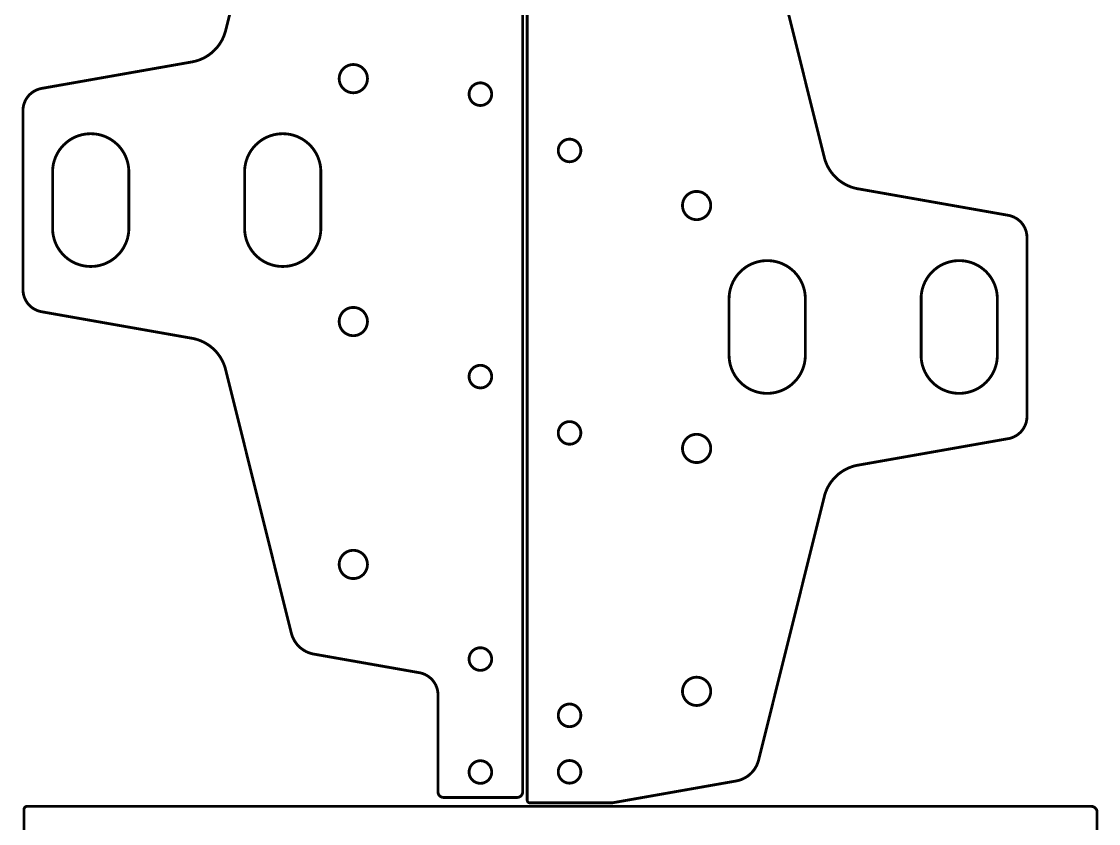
# Model space of a CAD drawing. Extents: x 0 to 1251, y 0 to 2501.
# Drawn here: x 0 to 381.4, y 1932.9 to 2216.9 of the extents above; entities that cross this region are included whole.
import ezdxf

# ---------------------------------------------------------------- set-up
doc = ezdxf.new("R2010")
doc.units = 0
doc.layers.get('0').update_dxf_attribs({"linetype": 'CONTINUOUS'})

msp = doc.modelspace()

# ---------------------------------------------------------------- linework, layer by layer
at = {"color": 0, "const_width": 1}
for points in [[(177.5, 2321.14), (177.5, 1944.14)], [(261.04, 2262.03), (284.29, 2168.78), (284.324, 2168.64), (284.431, 2168.25), (284.59, 2167.74), (284.768, 2167.22), (284.964, 2166.72), (285.176, 2166.22), (285.407, 2165.74), (285.656, 2165.26), (285.921, 2164.79), (286.201, 2164.33), (286.499, 2163.89), (286.813, 2163.44), (287.143, 2163.01), (287.487, 2162.61), (287.849, 2162.21), (288.224, 2161.81), (288.515, 2161.53), (288.615, 2161.43), (288.714, 2161.35), (289.018, 2161.07), (289.433, 2160.72), (289.861, 2160.39), (290.299, 2160.08), (290.747, 2159.78), (291.207, 2159.5), (291.675, 2159.24), (292.151, 2158.99), (292.638, 2158.75), (293.132, 2158.54), (293.633, 2158.33), (294.142, 2158.17), (294.657, 2158), (295.179, 2157.86), (295.707, 2157.74), (296.106, 2157.65), (296.24, 2157.64), (349.468, 2148.25), (349.64, 2148.22), (350.154, 2148.1), (350.819, 2147.89), (351.463, 2147.61), (352.079, 2147.29), (352.665, 2146.93), (353.217, 2146.5), (353.732, 2146.03), (354.094, 2145.64), (354.207, 2145.51), (354.319, 2145.38), (354.635, 2144.96), (355.01, 2144.36), (355.331, 2143.75), (355.596, 2143.11), (355.806, 2142.44), (355.957, 2141.76), (356.049, 2141.07), (356.079, 2140.54), (356.079, 2140.38), (356.079, 2077.06), (356.079, 2076.89), (356.049, 2076.36), (355.957, 2075.67), (355.806, 2074.99), (355.596, 2074.32), (355.331, 2073.68), (355.01, 2073.07), (354.635, 2072.47), (354.319, 2072.06), (354.207, 2071.92), (354.094, 2071.78), (353.732, 2071.4), (353.217, 2070.93), (352.665, 2070.5), (352.079, 2070.13), (351.463, 2069.81), (350.819, 2069.54), (350.154, 2069.33), (349.64, 2069.21), (349.468, 2069.18), (296.24, 2059.79), (296.106, 2059.78), (295.707, 2059.69), (295.179, 2059.57), (294.657, 2059.43), (294.142, 2059.26), (293.633, 2059.08), (293.132, 2058.89), (292.638, 2058.68), (292.151, 2058.44), (291.675, 2058.19), (291.207, 2057.93), (290.747, 2057.65), (290.299, 2057.35), (289.861, 2057.04), (289.433, 2056.71), (289.018, 2056.36), (288.714, 2056.08), (288.615, 2056), (288.515, 2055.9), (288.224, 2055.61), (287.849, 2055.22), (287.487, 2054.82), (287.143, 2054.4), (286.813, 2053.99), (286.499, 2053.54), (286.201, 2053.1), (285.921, 2052.64), (285.656, 2052.17), (285.407, 2051.69), (285.176, 2051.21), (284.964, 2050.71), (284.768, 2050.21), (284.59, 2049.69), (284.431, 2049.18), (284.324, 2048.78), (284.29, 2048.65), (261.04, 1955.4), (260.996, 1955.22), (260.84, 1954.71), (260.59, 1954.03), (260.294, 1953.38), (259.953, 1952.75), (259.567, 1952.14), (259.138, 1951.57), (258.668, 1951.01), (258.289, 1950.63), (258.157, 1950.5), (258.025, 1950.39), (257.611, 1950.03), (257.033, 1949.6), (256.429, 1949.21), (255.799, 1948.88), (255.146, 1948.57), (254.472, 1948.32), (253.781, 1948.13), (253.251, 1948), (253.074, 1947.97), (209.079, 1940.21), (180.079, 1940.21), (180.029, 1940.21), (179.883, 1940.24), (179.696, 1940.29), (179.524, 1940.38), (179.407, 1940.47), (179.372, 1940.5), (179.337, 1940.54), (179.247, 1940.65), (179.156, 1940.83), (179.099, 1941.01), (179.079, 1941.17), (179.079, 1941.21), (179.079, 2318.21)], [(177.483, 1944.14), (177.483, 1944.08), (177.474, 1943.93), (177.443, 1943.74), (177.393, 1943.54), (177.326, 1943.36), (177.242, 1943.18), (177.142, 1943.03), (177.026, 1942.86), (176.897, 1942.72), (176.756, 1942.6), (176.601, 1942.49), (176.436, 1942.38), (176.263, 1942.29), (176.078, 1942.24), (175.886, 1942.18), (175.688, 1942.15), (175.535, 1942.14), (175.483, 1942.14), (149.483, 1942.14), (149.435, 1942.14), (149.286, 1942.15), (149.092, 1942.18), (148.901, 1942.22), (148.718, 1942.29), (148.542, 1942.38), (148.374, 1942.47), (148.215, 1942.6), (148.104, 1942.69), (148.069, 1942.72), (148.035, 1942.76), (147.936, 1942.88), (147.819, 1943.03), (147.719, 1943.19), (147.636, 1943.38), (147.569, 1943.56), (147.522, 1943.75), (147.493, 1943.94), (147.483, 1944.1), (147.483, 1944.14), (147.497, 1978.43), (147.497, 1978.6), (147.467, 1979.13), (147.375, 1979.82), (147.225, 1980.5), (147.015, 1981.17), (146.75, 1981.81), (146.429, 1982.42), (146.054, 1983.01), (145.74, 1983.43), (145.626, 1983.57), (145.514, 1983.71), (145.153, 1984.08), (144.638, 1984.56), (144.085, 1984.99), (143.499, 1985.36), (142.882, 1985.68), (142.239, 1985.94), (141.572, 1986.15), (141.06, 1986.28), (140.888, 1986.31), (103.505, 1992.9), (103.328, 1992.93), (102.798, 1993.06), (102.107, 1993.25), (101.433, 1993.5), (100.78, 1993.79), (100.15, 1994.14), (99.5449, 1994.53), (98.9682, 1994.96), (98.554, 1995.31), (98.4219, 1995.43), (98.2897, 1995.56), (97.9112, 1995.94), (97.4407, 1996.49), (97.0117, 1997.07), (96.6256, 1997.67), (96.2838, 1998.31), (95.9879, 1998.96), (95.739, 1999.63), (95.5826, 2000.15), (95.5389, 2000.33), (72.2888, 2093.58), (72.2558, 2093.71), (72.1478, 2094.1), (71.9883, 2094.63), (71.8108, 2095.13), (71.6153, 2095.64), (71.4019, 2096.13), (71.1713, 2096.61), (70.9233, 2097.1), (70.6588, 2097.56), (70.3772, 2098.03), (70.0796, 2098.47), (69.7657, 2098.9), (69.436, 2099.33), (69.0907, 2099.75), (68.7301, 2100.15), (68.3546, 2100.54), (68.0635, 2100.83), (67.9643, 2100.92), (67.865, 2101.01), (67.5604, 2101.28), (67.1449, 2101.63), (66.7178, 2101.96), (66.2796, 2102.28), (65.8311, 2102.57), (65.3725, 2102.86), (64.9044, 2103.13), (64.4272, 2103.38), (63.9414, 2103.61), (63.4474, 2103.82), (62.9458, 2104.01), (62.4369, 2104.19), (61.9214, 2104.35), (61.3996, 2104.5), (60.8719, 2104.61), (60.4726, 2104.69), (60.339, 2104.72), (7.1108, 2114.11), (6.938, 2114.14), (6.425, 2114.26), (5.7589, 2114.47), (5.1161, 2114.74), (4.5, 2115.06), (3.914, 2115.43), (3.3617, 2115.85), (2.8464, 2116.32), (2.4844, 2116.71), (2.3716, 2116.85), (2.2588, 2116.97), (1.9441, 2117.4), (1.5691, 2117.99), (1.2481, 2118.61), (0.9824, 2119.25), (0.7734, 2119.92), (0.6224, 2120.6), (0.5308, 2121.28), (0.5, 2121.81), (0.5, 2121.99), (0.5, 2185.29), (0.5, 2185.47), (0.5308, 2186), (0.6224, 2186.69), (0.7734, 2187.38), (0.9824, 2188.03), (1.2481, 2188.67), (1.5691, 2189.29), (1.9441, 2189.88), (2.2588, 2190.31), (2.3716, 2190.43), (2.4844, 2190.57), (2.8464, 2190.96), (3.3617, 2191.43), (3.914, 2191.85), (4.5, 2192.22), (5.1161, 2192.54), (5.7589, 2192.81), (6.425, 2193.03), (6.938, 2193.14), (7.1108, 2193.18), (60.339, 2202.56), (60.4726, 2202.58), (60.8719, 2202.67), (61.3996, 2202.79), (61.9214, 2202.93), (62.4369, 2203.08), (62.9458, 2203.26), (63.4474, 2203.46), (63.9414, 2203.68), (64.4272, 2203.9), (64.9044, 2204.15), (65.3725, 2204.42), (65.8311, 2204.71), (66.2796, 2205), (66.7178, 2205.32), (67.1449, 2205.65), (67.5604, 2206), (67.865, 2206.26), (67.9643, 2206.36), (68.0635, 2206.46), (68.3546, 2206.74), (68.7301, 2207.13), (69.0907, 2207.53), (69.436, 2207.94), (69.7657, 2208.38), (70.0796, 2208.81), (70.3772, 2209.26), (70.6588, 2209.72), (70.9233, 2210.18), (71.1713, 2210.67), (71.4019, 2211.15), (71.6153, 2211.65), (71.8108, 2212.15), (71.9883, 2212.67), (72.1478, 2213.18), (72.2558, 2213.57), (72.2888, 2213.71), (95.5389, 2306.96)], [(0.8926, 1908.99), (0.8926, 1937.99), (0.8926, 1938.03), (0.9119, 1938.18), (0.9686, 1938.36), (1.0606, 1938.54), (1.1508, 1938.65), (1.1854, 1938.69), (1.2201, 1938.72), (1.3377, 1938.82), (1.5099, 1938.9), (1.6966, 1938.96), (1.8435, 1938.99), (1.8926, 1938.99), (378.893, 1938.99)], [(378.893, 1938.97), (378.944, 1938.97), (379.097, 1938.96), (379.296, 1938.93), (379.487, 1938.88), (379.672, 1938.81), (379.846, 1938.72), (380.011, 1938.63), (380.165, 1938.51), (380.307, 1938.38), (380.436, 1938.24), (380.551, 1938.08), (380.651, 1937.92), (380.736, 1937.75), (380.803, 1937.56), (380.851, 1937.38), (380.882, 1937.17), (380.893, 1937.01), (380.893, 1936.97), (380.893, 1910.97)]]:
    msp.add_lwpolyline(points, dxfattribs=at)
for points in [[(122.5, 2196.64), (122.5, 2196.51), (122.474, 2196.13), (122.398, 2195.64), (122.275, 2195.15), (122.107, 2194.69), (121.897, 2194.26), (121.646, 2193.85), (121.358, 2193.46), (121.036, 2193.11), (120.68, 2192.78), (120.296, 2192.5), (119.883, 2192.25), (119.446, 2192.03), (118.987, 2191.86), (118.508, 2191.74), (118.011, 2191.67), (117.628, 2191.64), (117.5, 2191.64), (117.372, 2191.64), (116.989, 2191.67), (116.492, 2191.74), (116.013, 2191.86), (115.554, 2192.03), (115.117, 2192.25), (114.704, 2192.5), (114.319, 2192.78), (113.964, 2193.11), (113.642, 2193.46), (113.354, 2193.85), (113.103, 2194.26), (112.893, 2194.69), (112.725, 2195.15), (112.602, 2195.64), (112.526, 2196.13), (112.5, 2196.51), (112.5, 2196.64), (112.5, 2196.76), (112.526, 2197.15), (112.602, 2197.65), (112.725, 2198.13), (112.893, 2198.58), (113.103, 2199.03), (113.354, 2199.43), (113.642, 2199.82), (113.964, 2200.18), (114.319, 2200.5), (114.704, 2200.79), (115.117, 2201.04), (115.554, 2201.25), (116.013, 2201.42), (116.492, 2201.54), (116.989, 2201.61), (117.372, 2201.64), (117.5, 2201.64), (117.628, 2201.64), (118.011, 2201.61), (118.508, 2201.54), (118.987, 2201.42), (119.446, 2201.25), (119.883, 2201.04), (120.296, 2200.79), (120.68, 2200.5), (121.036, 2200.18), (121.358, 2199.82), (121.646, 2199.43), (121.897, 2199.03), (122.107, 2198.58), (122.275, 2198.13), (122.398, 2197.65), (122.474, 2197.15), (122.5, 2196.76), (122.5, 2196.64)], [(166.5, 2191.14), (166.5, 2191.04), (166.479, 2190.74), (166.418, 2190.33), (166.321, 2189.94), (166.186, 2189.58), (166.017, 2189.24), (165.817, 2188.9), (165.586, 2188.6), (165.328, 2188.31), (165.044, 2188.06), (164.736, 2187.82), (164.407, 2187.63), (164.057, 2187.46), (163.689, 2187.32), (163.306, 2187.22), (162.908, 2187.17), (162.603, 2187.14), (162.5, 2187.14), (162.397, 2187.14), (162.092, 2187.17), (161.694, 2187.22), (161.311, 2187.32), (160.943, 2187.46), (160.593, 2187.63), (160.264, 2187.82), (159.956, 2188.06), (159.672, 2188.31), (159.414, 2188.6), (159.183, 2188.9), (158.983, 2189.24), (158.814, 2189.58), (158.679, 2189.94), (158.581, 2190.33), (158.521, 2190.74), (158.5, 2191.04), (158.5, 2191.14), (158.5, 2191.24), (158.521, 2191.56), (158.581, 2191.94), (158.679, 2192.33), (158.814, 2192.69), (158.983, 2193.04), (159.183, 2193.38), (159.414, 2193.68), (159.672, 2193.97), (159.956, 2194.22), (160.264, 2194.46), (160.593, 2194.65), (160.943, 2194.82), (161.311, 2194.96), (161.694, 2195.06), (162.092, 2195.13), (162.397, 2195.14), (162.5, 2195.14), (162.603, 2195.14), (162.908, 2195.13), (163.306, 2195.06), (163.689, 2194.96), (164.057, 2194.82), (164.407, 2194.65), (164.736, 2194.46), (165.044, 2194.22), (165.328, 2193.97), (165.586, 2193.68), (165.817, 2193.38), (166.017, 2193.04), (166.186, 2192.69), (166.321, 2192.33), (166.418, 2191.94), (166.479, 2191.56), (166.5, 2191.24), (166.5, 2191.14)], [(11, 2163.64), (11, 2163.86), (11.0299, 2164.54), (11.1187, 2165.43), (11.265, 2166.31), (11.4673, 2167.17), (11.7242, 2168), (12.0344, 2168.82), (12.3963, 2169.63), (12.8087, 2170.39), (13.2699, 2171.14), (13.7787, 2171.85), (14.3336, 2172.53), (14.9332, 2173.17), (15.576, 2173.76), (16.2607, 2174.33), (16.9858, 2174.86), (17.5553, 2175.22), (17.75, 2175.33), (17.9447, 2175.44), (18.544, 2175.75), (19.3579, 2176.13), (20.1889, 2176.43), (21.0342, 2176.69), (21.8907, 2176.89), (22.7557, 2177.03), (23.6264, 2177.11), (24.5, 2177.14), (25.3735, 2177.11), (26.2443, 2177.03), (27.1093, 2176.89), (27.9658, 2176.69), (28.811, 2176.43), (29.6419, 2176.13), (30.4558, 2175.75), (31.0551, 2175.44), (31.25, 2175.33), (31.4447, 2175.22), (32.0142, 2174.86), (32.7393, 2174.33), (33.4239, 2173.76), (34.0668, 2173.17), (34.6664, 2172.53), (35.2212, 2171.85), (35.73, 2171.14), (36.1913, 2170.39), (36.6036, 2169.63), (36.9656, 2168.82), (37.2757, 2168), (37.5326, 2167.17), (37.735, 2166.31), (37.8812, 2165.43), (37.97, 2164.54), (38, 2163.86), (38, 2163.64), (38, 2143.64), (38, 2143.42), (37.97, 2142.74), (37.8812, 2141.85), (37.735, 2140.97), (37.5326, 2140.11), (37.2757, 2139.28), (36.9656, 2138.46), (36.6036, 2137.67), (36.1913, 2136.89), (35.73, 2136.15), (35.2212, 2135.43), (34.6664, 2134.76), (34.0668, 2134.11), (33.4239, 2133.51), (32.7393, 2132.94), (32.0142, 2132.43), (31.4447, 2132.06), (31.25, 2131.94), (31.0551, 2131.83), (30.4558, 2131.53), (29.6419, 2131.15), (28.811, 2130.85), (27.9658, 2130.6), (27.1093, 2130.39), (26.2443, 2130.25), (25.3735, 2130.17), (24.5, 2130.14), (23.6264, 2130.17), (22.7557, 2130.25), (21.8907, 2130.39), (21.0342, 2130.6), (20.1889, 2130.85), (19.3579, 2131.15), (18.544, 2131.53), (17.9447, 2131.83), (17.75, 2131.94), (17.5553, 2132.06), (16.9858, 2132.43), (16.2607, 2132.94), (15.576, 2133.51), (14.9332, 2134.11), (14.3336, 2134.76), (13.7787, 2135.43), (13.2699, 2136.15), (12.8087, 2136.89), (12.3963, 2137.67), (12.0344, 2138.46), (11.7242, 2139.28), (11.4673, 2140.11), (11.265, 2140.97), (11.1187, 2141.85), (11.0299, 2142.74), (11, 2143.42), (11, 2143.64), (11, 2163.64)], [(106, 2163.64), (106, 2163.86), (105.97, 2164.54), (105.881, 2165.43), (105.735, 2166.31), (105.533, 2167.17), (105.276, 2168), (104.966, 2168.82), (104.604, 2169.63), (104.191, 2170.39), (103.73, 2171.14), (103.221, 2171.85), (102.666, 2172.53), (102.067, 2173.17), (101.424, 2173.76), (100.739, 2174.33), (100.014, 2174.86), (99.4447, 2175.22), (99.25, 2175.33), (99.0551, 2175.44), (98.4558, 2175.75), (97.6419, 2176.13), (96.811, 2176.43), (95.9658, 2176.69), (95.1093, 2176.89), (94.2443, 2177.03), (93.3735, 2177.11), (92.5, 2177.14), (91.6264, 2177.11), (90.7557, 2177.03), (89.8907, 2176.89), (89.0342, 2176.69), (88.1889, 2176.43), (87.3579, 2176.13), (86.544, 2175.75), (85.9447, 2175.44), (85.75, 2175.33), (85.5553, 2175.22), (84.9858, 2174.86), (84.2607, 2174.33), (83.576, 2173.76), (82.9332, 2173.17), (82.3336, 2172.53), (81.7786, 2171.85), (81.2699, 2171.14), (80.8086, 2170.39), (80.3964, 2169.63), (80.0344, 2168.82), (79.7242, 2168), (79.4672, 2167.17), (79.265, 2166.31), (79.1187, 2165.43), (79.0299, 2164.54), (79, 2163.86), (79, 2163.64), (79, 2143.64), (79, 2143.42), (79.0299, 2142.74), (79.1187, 2141.85), (79.265, 2140.97), (79.4672, 2140.11), (79.7242, 2139.28), (80.0344, 2138.46), (80.3964, 2137.67), (80.8086, 2136.89), (81.2699, 2136.15), (81.7786, 2135.43), (82.3336, 2134.76), (82.9332, 2134.11), (83.576, 2133.51), (84.2607, 2132.94), (84.9858, 2132.43), (85.5553, 2132.06), (85.75, 2131.94), (85.9447, 2131.83), (86.544, 2131.53), (87.3579, 2131.15), (88.1889, 2130.85), (89.0342, 2130.6), (89.8907, 2130.39), (90.7557, 2130.25), (91.6264, 2130.17), (92.5, 2130.14), (93.3735, 2130.17), (94.2443, 2130.25), (95.1093, 2130.39), (95.9658, 2130.6), (96.811, 2130.85), (97.6419, 2131.15), (98.4558, 2131.53), (99.0551, 2131.83), (99.25, 2131.94), (99.4447, 2132.06), (100.014, 2132.43), (100.739, 2132.94), (101.424, 2133.51), (102.067, 2134.11), (102.666, 2134.76), (103.221, 2135.43), (103.73, 2136.15), (104.191, 2136.89), (104.604, 2137.67), (104.966, 2138.46), (105.276, 2139.28), (105.533, 2140.11), (105.735, 2140.97), (105.881, 2141.85), (105.97, 2142.74), (106, 2143.42), (106, 2143.64), (106, 2163.64)], [(198.079, 2171.21), (198.079, 2171.11), (198.058, 2170.81), (197.997, 2170.4), (197.899, 2170.03), (197.764, 2169.65), (197.596, 2169.31), (197.396, 2168.97), (197.165, 2168.67), (196.907, 2168.39), (196.624, 2168.13), (196.315, 2167.9), (195.986, 2167.69), (195.636, 2167.53), (195.268, 2167.39), (194.885, 2167.29), (194.487, 2167.24), (194.181, 2167.21), (194.079, 2167.21), (193.976, 2167.21), (193.669, 2167.24), (193.272, 2167.29), (192.889, 2167.39), (192.522, 2167.53), (192.172, 2167.69), (191.842, 2167.9), (191.535, 2168.13), (191.25, 2168.39), (190.992, 2168.67), (190.763, 2168.97), (190.561, 2169.31), (190.393, 2169.65), (190.258, 2170.03), (190.16, 2170.4), (190.1, 2170.81), (190.079, 2171.11), (190.079, 2171.21), (190.079, 2171.32), (190.1, 2171.63), (190.16, 2172.01), (190.258, 2172.4), (190.393, 2172.78), (190.561, 2173.13), (190.763, 2173.44), (190.992, 2173.76), (191.25, 2174.04), (191.535, 2174.31), (191.842, 2174.53), (192.172, 2174.74), (192.522, 2174.9), (192.889, 2175.03), (193.272, 2175.14), (193.669, 2175.19), (193.976, 2175.21), (194.079, 2175.21), (194.181, 2175.21), (194.487, 2175.19), (194.885, 2175.14), (195.268, 2175.03), (195.636, 2174.9), (195.986, 2174.74), (196.315, 2174.53), (196.624, 2174.31), (196.907, 2174.04), (197.165, 2173.76), (197.396, 2173.44), (197.596, 2173.13), (197.764, 2172.78), (197.899, 2172.4), (197.997, 2172.01), (198.058, 2171.63), (198.079, 2171.32), (198.079, 2171.21)], [(244.079, 2151.71), (244.079, 2151.58), (244.053, 2151.21), (243.978, 2150.71), (243.854, 2150.22), (243.686, 2149.76), (243.475, 2149.33), (243.225, 2148.92), (242.938, 2148.53), (242.614, 2148.18), (242.26, 2147.86), (241.875, 2147.57), (241.463, 2147.32), (241.025, 2147.11), (240.565, 2146.94), (240.086, 2146.82), (239.59, 2146.74), (239.207, 2146.71), (239.079, 2146.71), (238.951, 2146.71), (238.568, 2146.74), (238.071, 2146.82), (237.592, 2146.94), (237.132, 2147.11), (236.696, 2147.32), (236.283, 2147.57), (235.899, 2147.86), (235.543, 2148.18), (235.221, 2148.53), (234.933, 2148.92), (234.682, 2149.33), (234.472, 2149.76), (234.304, 2150.22), (234.181, 2150.71), (234.104, 2151.21), (234.079, 2151.58), (234.079, 2151.71), (234.079, 2151.85), (234.104, 2152.22), (234.181, 2152.72), (234.304, 2153.19), (234.472, 2153.67), (234.682, 2154.1), (234.933, 2154.51), (235.221, 2154.89), (235.543, 2155.25), (235.899, 2155.57), (236.283, 2155.86), (236.696, 2156.11), (237.132, 2156.32), (237.592, 2156.49), (238.071, 2156.61), (238.568, 2156.69), (238.951, 2156.71), (239.079, 2156.71), (239.207, 2156.71), (239.59, 2156.69), (240.086, 2156.61), (240.565, 2156.49), (241.025, 2156.32), (241.463, 2156.11), (241.875, 2155.86), (242.26, 2155.57), (242.614, 2155.25), (242.938, 2154.89), (243.225, 2154.51), (243.475, 2154.1), (243.686, 2153.67), (243.854, 2153.19), (243.978, 2152.72), (244.053, 2152.22), (244.079, 2151.85), (244.079, 2151.71)], [(250.579, 2098.71), (250.579, 2098.49), (250.608, 2097.82), (250.697, 2096.93), (250.844, 2096.06), (251.046, 2095.19), (251.303, 2094.35), (251.614, 2093.53), (251.975, 2092.74), (252.388, 2091.96), (252.849, 2091.22), (253.357, 2090.51), (253.912, 2089.83), (254.513, 2089.19), (255.154, 2088.58), (255.839, 2088.01), (256.565, 2087.5), (257.135, 2087.14), (257.329, 2087.03), (257.524, 2086.92), (258.122, 2086.6), (258.936, 2086.24), (259.768, 2085.92), (260.612, 2085.67), (261.469, 2085.47), (262.335, 2085.33), (263.206, 2085.24), (264.079, 2085.21), (264.953, 2085.24), (265.824, 2085.33), (266.688, 2085.47), (267.544, 2085.67), (268.39, 2085.92), (269.221, 2086.24), (270.035, 2086.6), (270.633, 2086.92), (270.829, 2087.03), (271.024, 2087.14), (271.593, 2087.5), (272.318, 2088.01), (273.003, 2088.58), (273.646, 2089.19), (274.246, 2089.83), (274.8, 2090.51), (275.308, 2091.22), (275.769, 2091.96), (276.182, 2092.74), (276.544, 2093.53), (276.854, 2094.35), (277.111, 2095.19), (277.314, 2096.06), (277.46, 2096.93), (277.549, 2097.82), (277.579, 2098.49), (277.579, 2098.71), (277.579, 2118.71), (277.579, 2118.94), (277.549, 2119.61), (277.46, 2120.5), (277.314, 2121.38), (277.111, 2122.24), (276.854, 2123.08), (276.544, 2123.9), (276.182, 2124.69), (275.769, 2125.46), (275.308, 2126.21), (274.8, 2126.92), (274.246, 2127.6), (273.646, 2128.24), (273.003, 2128.85), (272.318, 2129.4), (271.593, 2129.93), (271.024, 2130.29), (270.829, 2130.4), (270.633, 2130.51), (270.035, 2130.83), (269.221, 2131.19), (268.39, 2131.51), (267.544, 2131.76), (266.688, 2131.96), (265.824, 2132.1), (264.953, 2132.18), (264.079, 2132.21), (263.206, 2132.18), (262.335, 2132.1), (261.469, 2131.96), (260.612, 2131.76), (259.768, 2131.51), (258.936, 2131.19), (258.122, 2130.83), (257.524, 2130.51), (257.329, 2130.4), (257.135, 2130.29), (256.565, 2129.93), (255.839, 2129.4), (255.154, 2128.85), (254.513, 2128.24), (253.912, 2127.6), (253.357, 2126.92), (252.849, 2126.21), (252.388, 2125.46), (251.975, 2124.69), (251.614, 2123.9), (251.303, 2123.08), (251.046, 2122.24), (250.844, 2121.38), (250.697, 2120.5), (250.608, 2119.61), (250.579, 2118.94), (250.579, 2118.71), (250.579, 2098.71)], [(345.579, 2098.71), (345.579, 2098.49), (345.549, 2097.82), (345.46, 2096.93), (345.314, 2096.06), (345.111, 2095.19), (344.854, 2094.35), (344.544, 2093.53), (344.182, 2092.74), (343.769, 2091.96), (343.308, 2091.22), (342.8, 2090.51), (342.246, 2089.83), (341.646, 2089.19), (341.003, 2088.58), (340.318, 2088.01), (339.593, 2087.5), (339.024, 2087.14), (338.829, 2087.03), (338.633, 2086.92), (338.035, 2086.6), (337.221, 2086.24), (336.39, 2085.92), (335.544, 2085.67), (334.688, 2085.47), (333.824, 2085.33), (332.953, 2085.24), (332.079, 2085.21), (331.206, 2085.24), (330.335, 2085.33), (329.469, 2085.47), (328.612, 2085.67), (327.768, 2085.92), (326.936, 2086.24), (326.122, 2086.6), (325.524, 2086.92), (325.329, 2087.03), (325.135, 2087.14), (324.565, 2087.5), (323.839, 2088.01), (323.154, 2088.58), (322.513, 2089.19), (321.912, 2089.83), (321.357, 2090.51), (320.849, 2091.22), (320.388, 2091.96), (319.975, 2092.74), (319.614, 2093.53), (319.303, 2094.35), (319.046, 2095.19), (318.844, 2096.06), (318.697, 2096.93), (318.608, 2097.82), (318.579, 2098.49), (318.579, 2098.71), (318.579, 2118.71), (318.579, 2118.94), (318.608, 2119.61), (318.697, 2120.5), (318.844, 2121.38), (319.046, 2122.24), (319.303, 2123.08), (319.614, 2123.9), (319.975, 2124.69), (320.388, 2125.46), (320.849, 2126.21), (321.357, 2126.92), (321.912, 2127.6), (322.513, 2128.24), (323.154, 2128.85), (323.839, 2129.4), (324.565, 2129.93), (325.135, 2130.29), (325.329, 2130.4), (325.524, 2130.51), (326.122, 2130.83), (326.936, 2131.19), (327.768, 2131.51), (328.612, 2131.76), (329.469, 2131.96), (330.335, 2132.1), (331.206, 2132.18), (332.079, 2132.21), (332.953, 2132.18), (333.824, 2132.1), (334.688, 2131.96), (335.544, 2131.76), (336.39, 2131.51), (337.221, 2131.19), (338.035, 2130.83), (338.633, 2130.51), (338.829, 2130.4), (339.024, 2130.29), (339.593, 2129.93), (340.318, 2129.4), (341.003, 2128.85), (341.646, 2128.24), (342.246, 2127.6), (342.8, 2126.92), (343.308, 2126.21), (343.769, 2125.46), (344.182, 2124.69), (344.544, 2123.9), (344.854, 2123.08), (345.111, 2122.24), (345.314, 2121.38), (345.46, 2120.5), (345.549, 2119.61), (345.579, 2118.94), (345.579, 2118.71), (345.579, 2098.71)], [(122.5, 2110.64), (122.5, 2110.51), (122.474, 2110.13), (122.398, 2109.64), (122.275, 2109.15), (122.107, 2108.69), (121.897, 2108.26), (121.646, 2107.85), (121.358, 2107.46), (121.036, 2107.11), (120.68, 2106.78), (120.296, 2106.5), (119.883, 2106.25), (119.446, 2106.03), (118.987, 2105.86), (118.508, 2105.74), (118.011, 2105.67), (117.628, 2105.64), (117.5, 2105.64), (117.372, 2105.64), (116.989, 2105.67), (116.492, 2105.74), (116.013, 2105.86), (115.554, 2106.03), (115.117, 2106.25), (114.704, 2106.5), (114.319, 2106.78), (113.964, 2107.11), (113.642, 2107.46), (113.354, 2107.85), (113.103, 2108.26), (112.893, 2108.69), (112.725, 2109.15), (112.602, 2109.64), (112.526, 2110.13), (112.5, 2110.51), (112.5, 2110.64), (112.5, 2110.76), (112.526, 2111.15), (112.602, 2111.65), (112.725, 2112.13), (112.893, 2112.58), (113.103, 2113.03), (113.354, 2113.43), (113.642, 2113.82), (113.964, 2114.18), (114.319, 2114.5), (114.704, 2114.79), (115.117, 2115.04), (115.554, 2115.25), (116.013, 2115.42), (116.492, 2115.54), (116.989, 2115.61), (117.372, 2115.64), (117.5, 2115.64), (117.628, 2115.64), (118.011, 2115.61), (118.508, 2115.54), (118.987, 2115.42), (119.446, 2115.25), (119.883, 2115.04), (120.296, 2114.79), (120.68, 2114.5), (121.036, 2114.18), (121.358, 2113.82), (121.646, 2113.43), (121.897, 2113.03), (122.107, 2112.58), (122.275, 2112.13), (122.398, 2111.65), (122.474, 2111.15), (122.5, 2110.76), (122.5, 2110.64)], [(166.5, 2091.14), (166.5, 2091.04), (166.479, 2090.74), (166.418, 2090.33), (166.321, 2089.94), (166.186, 2089.58), (166.017, 2089.24), (165.817, 2088.9), (165.586, 2088.6), (165.328, 2088.31), (165.044, 2088.06), (164.736, 2087.82), (164.407, 2087.63), (164.057, 2087.46), (163.689, 2087.32), (163.306, 2087.22), (162.908, 2087.17), (162.603, 2087.14), (162.5, 2087.14), (162.397, 2087.14), (162.092, 2087.17), (161.694, 2087.22), (161.311, 2087.32), (160.943, 2087.46), (160.593, 2087.63), (160.264, 2087.82), (159.956, 2088.06), (159.672, 2088.31), (159.414, 2088.6), (159.183, 2088.9), (158.983, 2089.24), (158.814, 2089.58), (158.679, 2089.94), (158.581, 2090.33), (158.521, 2090.74), (158.5, 2091.04), (158.5, 2091.14), (158.5, 2091.24), (158.521, 2091.56), (158.581, 2091.94), (158.679, 2092.33), (158.814, 2092.69), (158.983, 2093.04), (159.183, 2093.38), (159.414, 2093.68), (159.672, 2093.97), (159.956, 2094.22), (160.264, 2094.46), (160.593, 2094.65), (160.943, 2094.82), (161.311, 2094.96), (161.694, 2095.06), (162.092, 2095.13), (162.397, 2095.14), (162.5, 2095.14), (162.603, 2095.14), (162.908, 2095.13), (163.306, 2095.06), (163.689, 2094.96), (164.057, 2094.82), (164.407, 2094.65), (164.736, 2094.46), (165.044, 2094.22), (165.328, 2093.97), (165.586, 2093.68), (165.817, 2093.38), (166.017, 2093.04), (166.186, 2092.69), (166.321, 2092.33), (166.418, 2091.94), (166.479, 2091.56), (166.5, 2091.24), (166.5, 2091.14)], [(198.079, 2071.21), (198.079, 2071.11), (198.058, 2070.81), (197.997, 2070.4), (197.899, 2070.03), (197.764, 2069.65), (197.596, 2069.31), (197.396, 2068.97), (197.165, 2068.67), (196.907, 2068.39), (196.624, 2068.13), (196.315, 2067.9), (195.986, 2067.69), (195.636, 2067.53), (195.268, 2067.39), (194.885, 2067.29), (194.487, 2067.24), (194.181, 2067.21), (194.079, 2067.21), (193.976, 2067.21), (193.669, 2067.24), (193.272, 2067.29), (192.889, 2067.39), (192.522, 2067.53), (192.172, 2067.69), (191.842, 2067.9), (191.535, 2068.13), (191.25, 2068.39), (190.992, 2068.67), (190.763, 2068.97), (190.561, 2069.31), (190.393, 2069.65), (190.258, 2070.03), (190.16, 2070.4), (190.1, 2070.81), (190.079, 2071.11), (190.079, 2071.21), (190.079, 2071.32), (190.1, 2071.63), (190.16, 2072.01), (190.258, 2072.4), (190.393, 2072.78), (190.561, 2073.13), (190.763, 2073.44), (190.992, 2073.76), (191.25, 2074.04), (191.535, 2074.31), (191.842, 2074.53), (192.172, 2074.74), (192.522, 2074.9), (192.889, 2075.03), (193.272, 2075.14), (193.669, 2075.19), (193.976, 2075.21), (194.079, 2075.21), (194.181, 2075.21), (194.487, 2075.19), (194.885, 2075.14), (195.268, 2075.03), (195.636, 2074.9), (195.986, 2074.74), (196.315, 2074.53), (196.624, 2074.31), (196.907, 2074.04), (197.165, 2073.76), (197.396, 2073.44), (197.596, 2073.13), (197.764, 2072.78), (197.899, 2072.4), (197.997, 2072.01), (198.058, 2071.63), (198.079, 2071.32), (198.079, 2071.21)], [(244.079, 2065.71), (244.079, 2065.58), (244.053, 2065.21), (243.978, 2064.71), (243.854, 2064.22), (243.686, 2063.76), (243.475, 2063.33), (243.225, 2062.92), (242.938, 2062.53), (242.614, 2062.18), (242.26, 2061.86), (241.875, 2061.57), (241.463, 2061.32), (241.025, 2061.11), (240.565, 2060.94), (240.086, 2060.82), (239.59, 2060.74), (239.207, 2060.71), (239.079, 2060.71), (238.951, 2060.71), (238.568, 2060.74), (238.071, 2060.82), (237.592, 2060.94), (237.132, 2061.11), (236.696, 2061.32), (236.283, 2061.57), (235.899, 2061.86), (235.543, 2062.18), (235.221, 2062.53), (234.933, 2062.92), (234.682, 2063.33), (234.472, 2063.76), (234.304, 2064.22), (234.181, 2064.71), (234.104, 2065.21), (234.079, 2065.58), (234.079, 2065.71), (234.079, 2065.85), (234.104, 2066.22), (234.181, 2066.72), (234.304, 2067.19), (234.472, 2067.67), (234.682, 2068.1), (234.933, 2068.51), (235.221, 2068.89), (235.543, 2069.25), (235.899, 2069.57), (236.283, 2069.86), (236.696, 2070.11), (237.132, 2070.32), (237.592, 2070.49), (238.071, 2070.61), (238.568, 2070.69), (238.951, 2070.71), (239.079, 2070.71), (239.207, 2070.71), (239.59, 2070.69), (240.086, 2070.61), (240.565, 2070.49), (241.025, 2070.32), (241.463, 2070.11), (241.875, 2069.86), (242.26, 2069.57), (242.614, 2069.25), (242.938, 2068.89), (243.225, 2068.51), (243.475, 2068.1), (243.686, 2067.67), (243.854, 2067.19), (243.978, 2066.72), (244.053, 2066.22), (244.079, 2065.85), (244.079, 2065.71)], [(122.5, 2024.64), (122.5, 2024.51), (122.474, 2024.13), (122.398, 2023.64), (122.275, 2023.15), (122.107, 2022.69), (121.897, 2022.26), (121.646, 2021.85), (121.358, 2021.46), (121.036, 2021.11), (120.68, 2020.78), (120.296, 2020.5), (119.883, 2020.25), (119.446, 2020.03), (118.987, 2019.86), (118.508, 2019.74), (118.011, 2019.67), (117.628, 2019.64), (117.5, 2019.64), (117.372, 2019.64), (116.989, 2019.67), (116.492, 2019.74), (116.013, 2019.86), (115.554, 2020.03), (115.117, 2020.25), (114.704, 2020.5), (114.319, 2020.78), (113.964, 2021.11), (113.642, 2021.46), (113.354, 2021.85), (113.103, 2022.26), (112.893, 2022.69), (112.725, 2023.15), (112.602, 2023.64), (112.526, 2024.13), (112.5, 2024.51), (112.5, 2024.64), (112.5, 2024.76), (112.526, 2025.15), (112.602, 2025.65), (112.725, 2026.13), (112.893, 2026.58), (113.103, 2027.03), (113.354, 2027.43), (113.642, 2027.82), (113.964, 2028.18), (114.319, 2028.5), (114.704, 2028.79), (115.117, 2029.04), (115.554, 2029.25), (116.013, 2029.42), (116.492, 2029.54), (116.989, 2029.61), (117.372, 2029.64), (117.5, 2029.64), (117.628, 2029.64), (118.011, 2029.61), (118.508, 2029.54), (118.987, 2029.42), (119.446, 2029.25), (119.883, 2029.04), (120.296, 2028.79), (120.68, 2028.5), (121.036, 2028.18), (121.358, 2027.82), (121.646, 2027.43), (121.897, 2027.03), (122.107, 2026.58), (122.275, 2026.13), (122.398, 2025.65), (122.474, 2025.15), (122.5, 2024.76), (122.5, 2024.64)], [(166.5, 1991.14), (166.5, 1991.04), (166.479, 1990.74), (166.418, 1990.33), (166.321, 1989.94), (166.186, 1989.58), (166.017, 1989.24), (165.817, 1988.9), (165.586, 1988.6), (165.328, 1988.31), (165.044, 1988.06), (164.736, 1987.82), (164.407, 1987.63), (164.057, 1987.46), (163.689, 1987.32), (163.306, 1987.22), (162.908, 1987.17), (162.603, 1987.14), (162.5, 1987.14), (162.397, 1987.14), (162.092, 1987.17), (161.694, 1987.22), (161.311, 1987.32), (160.943, 1987.46), (160.593, 1987.63), (160.264, 1987.82), (159.956, 1988.06), (159.672, 1988.31), (159.414, 1988.6), (159.183, 1988.9), (158.983, 1989.24), (158.814, 1989.58), (158.679, 1989.94), (158.581, 1990.33), (158.521, 1990.74), (158.5, 1991.04), (158.5, 1991.14), (158.5, 1991.24), (158.521, 1991.56), (158.581, 1991.94), (158.679, 1992.33), (158.814, 1992.69), (158.983, 1993.04), (159.183, 1993.38), (159.414, 1993.68), (159.672, 1993.97), (159.956, 1994.22), (160.264, 1994.46), (160.593, 1994.65), (160.943, 1994.82), (161.311, 1994.96), (161.694, 1995.06), (162.092, 1995.13), (162.397, 1995.14), (162.5, 1995.14), (162.603, 1995.14), (162.908, 1995.13), (163.306, 1995.06), (163.689, 1994.96), (164.057, 1994.82), (164.407, 1994.65), (164.736, 1994.46), (165.044, 1994.22), (165.328, 1993.97), (165.586, 1993.68), (165.817, 1993.38), (166.017, 1993.04), (166.186, 1992.69), (166.321, 1992.33), (166.418, 1991.94), (166.479, 1991.56), (166.5, 1991.24), (166.5, 1991.14)], [(244.079, 1979.71), (244.079, 1979.58), (244.053, 1979.21), (243.978, 1978.71), (243.854, 1978.22), (243.686, 1977.76), (243.475, 1977.33), (243.225, 1976.92), (242.938, 1976.53), (242.614, 1976.18), (242.26, 1975.86), (241.875, 1975.57), (241.463, 1975.32), (241.025, 1975.11), (240.565, 1974.94), (240.086, 1974.82), (239.59, 1974.74), (239.207, 1974.71), (239.079, 1974.71), (238.951, 1974.71), (238.568, 1974.74), (238.071, 1974.82), (237.592, 1974.94), (237.132, 1975.11), (236.696, 1975.32), (236.283, 1975.57), (235.899, 1975.86), (235.543, 1976.18), (235.221, 1976.53), (234.933, 1976.92), (234.682, 1977.33), (234.472, 1977.76), (234.304, 1978.22), (234.181, 1978.71), (234.104, 1979.21), (234.079, 1979.58), (234.079, 1979.71), (234.079, 1979.85), (234.104, 1980.22), (234.181, 1980.72), (234.304, 1981.19), (234.472, 1981.67), (234.682, 1982.1), (234.933, 1982.51), (235.221, 1982.89), (235.543, 1983.25), (235.899, 1983.57), (236.283, 1983.86), (236.696, 1984.11), (237.132, 1984.32), (237.592, 1984.49), (238.071, 1984.61), (238.568, 1984.69), (238.951, 1984.71), (239.079, 1984.71), (239.207, 1984.71), (239.59, 1984.69), (240.086, 1984.61), (240.565, 1984.49), (241.025, 1984.32), (241.463, 1984.11), (241.875, 1983.86), (242.26, 1983.57), (242.614, 1983.25), (242.938, 1982.89), (243.225, 1982.51), (243.475, 1982.1), (243.686, 1981.67), (243.854, 1981.19), (243.978, 1980.72), (244.053, 1980.22), (244.079, 1979.85), (244.079, 1979.71)], [(198.079, 1971.21), (198.079, 1971.11), (198.058, 1970.81), (197.997, 1970.4), (197.899, 1970.03), (197.764, 1969.65), (197.596, 1969.31), (197.396, 1968.97), (197.165, 1968.67), (196.907, 1968.39), (196.624, 1968.13), (196.315, 1967.9), (195.986, 1967.69), (195.636, 1967.53), (195.268, 1967.39), (194.885, 1967.29), (194.487, 1967.24), (194.181, 1967.21), (194.079, 1967.21), (193.976, 1967.21), (193.669, 1967.24), (193.272, 1967.29), (192.889, 1967.39), (192.522, 1967.53), (192.172, 1967.69), (191.842, 1967.9), (191.535, 1968.13), (191.25, 1968.39), (190.992, 1968.67), (190.763, 1968.97), (190.561, 1969.31), (190.393, 1969.65), (190.258, 1970.03), (190.16, 1970.4), (190.1, 1970.81), (190.079, 1971.11), (190.079, 1971.21), (190.079, 1971.32), (190.1, 1971.63), (190.16, 1972.01), (190.258, 1972.4), (190.393, 1972.78), (190.561, 1973.13), (190.763, 1973.44), (190.992, 1973.76), (191.25, 1974.04), (191.535, 1974.31), (191.842, 1974.53), (192.172, 1974.74), (192.522, 1974.9), (192.889, 1975.03), (193.272, 1975.14), (193.669, 1975.19), (193.976, 1975.21), (194.079, 1975.21), (194.181, 1975.21), (194.487, 1975.19), (194.885, 1975.14), (195.268, 1975.03), (195.636, 1974.9), (195.986, 1974.74), (196.315, 1974.53), (196.624, 1974.31), (196.907, 1974.04), (197.165, 1973.76), (197.396, 1973.44), (197.596, 1973.13), (197.764, 1972.78), (197.899, 1972.4), (197.997, 1972.01), (198.058, 1971.63), (198.079, 1971.32), (198.079, 1971.21)], [(166.5, 1951.14), (166.5, 1951.04), (166.479, 1950.74), (166.418, 1950.33), (166.321, 1949.94), (166.186, 1949.58), (166.017, 1949.24), (165.817, 1948.9), (165.586, 1948.6), (165.328, 1948.31), (165.044, 1948.06), (164.736, 1947.82), (164.407, 1947.63), (164.057, 1947.46), (163.689, 1947.32), (163.306, 1947.22), (162.908, 1947.17), (162.603, 1947.14), (162.5, 1947.14), (162.397, 1947.14), (162.092, 1947.17), (161.694, 1947.22), (161.311, 1947.32), (160.943, 1947.46), (160.593, 1947.63), (160.264, 1947.82), (159.956, 1948.06), (159.672, 1948.31), (159.414, 1948.6), (159.183, 1948.9), (158.983, 1949.24), (158.814, 1949.58), (158.679, 1949.94), (158.581, 1950.33), (158.521, 1950.74), (158.5, 1951.04), (158.5, 1951.14), (158.5, 1951.24), (158.521, 1951.56), (158.581, 1951.94), (158.679, 1952.33), (158.814, 1952.69), (158.983, 1953.04), (159.183, 1953.38), (159.414, 1953.68), (159.672, 1953.97), (159.956, 1954.22), (160.264, 1954.46), (160.593, 1954.65), (160.943, 1954.82), (161.311, 1954.96), (161.694, 1955.06), (162.092, 1955.13), (162.397, 1955.14), (162.5, 1955.14), (162.603, 1955.14), (162.908, 1955.13), (163.306, 1955.06), (163.689, 1954.96), (164.057, 1954.82), (164.407, 1954.65), (164.736, 1954.46), (165.044, 1954.22), (165.328, 1953.97), (165.586, 1953.68), (165.817, 1953.38), (166.017, 1953.04), (166.186, 1952.69), (166.321, 1952.33), (166.418, 1951.94), (166.479, 1951.56), (166.5, 1951.24), (166.5, 1951.14)], [(198.079, 1951.21), (198.079, 1951.11), (198.058, 1950.81), (197.997, 1950.4), (197.899, 1950.03), (197.764, 1949.65), (197.596, 1949.31), (197.396, 1948.97), (197.165, 1948.67), (196.907, 1948.39), (196.624, 1948.13), (196.315, 1947.9), (195.986, 1947.69), (195.636, 1947.53), (195.268, 1947.39), (194.885, 1947.29), (194.487, 1947.24), (194.181, 1947.21), (194.079, 1947.21), (193.976, 1947.21), (193.669, 1947.24), (193.272, 1947.29), (192.889, 1947.39), (192.522, 1947.53), (192.172, 1947.69), (191.842, 1947.9), (191.535, 1948.13), (191.25, 1948.39), (190.992, 1948.67), (190.763, 1948.97), (190.561, 1949.31), (190.393, 1949.65), (190.258, 1950.03), (190.16, 1950.4), (190.1, 1950.81), (190.079, 1951.11), (190.079, 1951.21), (190.079, 1951.32), (190.1, 1951.63), (190.16, 1952.01), (190.258, 1952.4), (190.393, 1952.78), (190.561, 1953.13), (190.763, 1953.44), (190.992, 1953.76), (191.25, 1954.04), (191.535, 1954.31), (191.842, 1954.53), (192.172, 1954.74), (192.522, 1954.9), (192.889, 1955.03), (193.272, 1955.14), (193.669, 1955.19), (193.976, 1955.21), (194.079, 1955.21), (194.181, 1955.21), (194.487, 1955.19), (194.885, 1955.14), (195.268, 1955.03), (195.636, 1954.9), (195.986, 1954.74), (196.315, 1954.53), (196.624, 1954.31), (196.907, 1954.04), (197.165, 1953.76), (197.396, 1953.44), (197.596, 1953.13), (197.764, 1952.78), (197.899, 1952.4), (197.997, 1952.01), (198.058, 1951.63), (198.079, 1951.32), (198.079, 1951.21)]]:
    msp.add_lwpolyline(points, close=True, dxfattribs=at)

doc.saveas('drawing.dxf')
